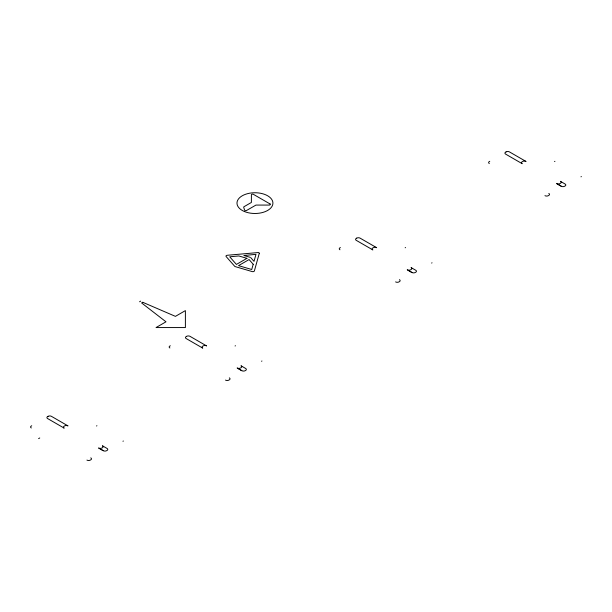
<?xml version="1.0" encoding="UTF-8"?>
<svg xmlns="http://www.w3.org/2000/svg" width="612" height="612" viewBox="0 0 612 612"><rect width="100%" height="100%" fill="white"/><g stroke="black" fill="none" stroke-linecap="round" stroke-linejoin="round"><path stroke-width="0.92" d="M139.574 301.77L140.714 301.119M31.732 425.761L31.304 426.006A2.41 1.392 0 0 0 31.304 427.979M170.304 345.757L169.876 346.01A2.41 1.392 0 0 0 169.876 347.976M340.394 247.554L339.966 247.806A2.41 1.392 0 0 0 339.966 249.773M489.753 161.323L489.325 161.576A2.41 1.392 0 0 0 489.325 163.542M38.61 438.628L39.749 437.97M96.497 425.99L96.925 425.738M235.069 345.987L235.498 345.742M405.159 247.783L405.588 247.539M554.518 161.553L554.946 161.308M122.951 441.26L123.379 441.015M261.523 361.256L261.951 361.011M431.613 263.053L432.041 262.808M580.972 176.822L581.4 176.577M250.155 257.331L243.874 255.495L255.992 254.34L254.018 261.362L250.813 257.713M561.258 186.239L556.599 183.546A2.41 1.392 0 0 0 560.003 183.546L560.431 183.302A2.41 1.392 0 0 0 560.431 181.336L565.09 184.021A2.41 1.392 0 0 1 565.09 185.994L564.662 186.239A2.41 1.392 0 0 1 561.258 186.239L558.022 184.319M411.899 272.47L407.24 269.777A2.41 1.392 0 0 0 410.644 269.777L411.08 269.532A2.41 1.392 0 0 0 411.08 267.566L415.732 270.252A2.41 1.392 0 0 1 415.732 272.225L415.303 272.47A2.41 1.392 0 0 1 411.899 272.47L408.663 270.55M241.801 370.673L237.15 367.98A2.41 1.392 0 0 0 240.554 367.98L240.983 367.736A2.41 1.392 0 0 0 240.983 365.769L245.642 368.455A2.41 1.392 0 0 1 245.642 370.421L245.213 370.673A2.41 1.392 0 0 1 241.801 370.673L238.565 368.753M103.237 450.677L98.578 447.984A2.41 1.392 0 0 0 101.982 447.984L102.411 447.739A2.41 1.392 0 0 0 102.411 445.773L107.069 448.458A2.41 1.392 0 0 1 107.069 450.424L106.641 450.677A2.41 1.392 0 0 1 103.237 450.677L100.001 448.757M270.091 203.98L253.299 194.279A1.201 0.696 0 0 0 251.402 194.738L251.387 202.45L244.05 206.688A1.209 0.696 0 0 0 243.714 207.3L244.609 210.199A1.201 0.696 0 0 0 246.475 210.536L255.938 205.081L269.311 205.074A1.201 0.696 0 0 0 270.091 203.98M86.927 460.086A2.41 1.392 0 0 0 90.331 460.086L90.767 459.842A2.41 1.392 0 0 0 90.767 457.875M225.499 380.09A2.41 1.392 0 0 0 228.903 380.09L229.332 379.838A2.41 1.392 0 0 0 229.332 377.872M544.948 195.656A2.41 1.392 0 0 0 548.352 195.656L548.788 195.404A2.41 1.392 0 0 0 548.788 193.438M395.589 281.887A2.41 1.392 0 0 0 399.001 281.887L399.429 281.635A2.41 1.392 0 0 0 399.429 279.669M259.289 253.337L254.363 270.948A1.499 0.864 0 0 1 252.198 271.583L235.337 266.648A1.53 0.88 0 0 1 234.671 266.266L226.126 256.527A1.499 0.864 0 0 1 227.236 255.28L258.409 252.527A1.652 0.949 0 0 1 259.136 252.947L259.289 253.337M253.207 264.262L251.731 269.502L238.535 265.646L249.076 259.557L253.207 264.262M142.734 302.282L141.601 302.94L165.99 321.813L156.022 327.565L185.39 327.565L185.39 310.613L175.43 316.366L142.734 302.282M246.957 258.333L236.416 264.422L229.73 256.803L238.81 255.954L246.957 258.333M48.042 416.344L47.614 416.596A2.41 1.392 0 0 0 47.614 418.562L64.176 428.125A2.41 1.392 0 0 1 64.176 426.159L64.604 425.906A2.41 1.392 0 0 1 68.009 425.906L51.446 416.344A2.41 1.392 0 0 0 48.042 416.344M186.614 336.34L186.178 336.592A2.41 1.392 0 0 0 186.178 338.558L202.74 348.121A2.41 1.392 0 0 1 202.74 346.155L203.176 345.902A2.41 1.392 0 0 1 206.581 345.902L190.018 336.34A2.41 1.392 0 0 0 186.614 336.34M356.704 238.145L356.276 238.389A2.41 1.392 0 0 0 356.276 240.355L372.838 249.918A2.41 1.392 0 0 1 372.838 247.952L373.266 247.699A2.41 1.392 0 0 1 376.671 247.699L360.108 238.145A2.41 1.392 0 0 0 356.704 238.145M506.063 151.914L505.634 152.159A2.41 1.392 0 0 0 505.634 154.125L522.197 163.687A2.41 1.392 0 0 1 522.197 161.721L522.625 161.469A2.41 1.392 0 0 1 526.029 161.469L509.467 151.914A2.41 1.392 0 0 0 506.063 151.914M244.41 211.515A17.97 10.373 0 0 0 272.822 204.186A17.97 10.373 0 0 0 247.623 193.644A17.97 10.373 0 0 0 244.41 211.515"/></g></svg>
